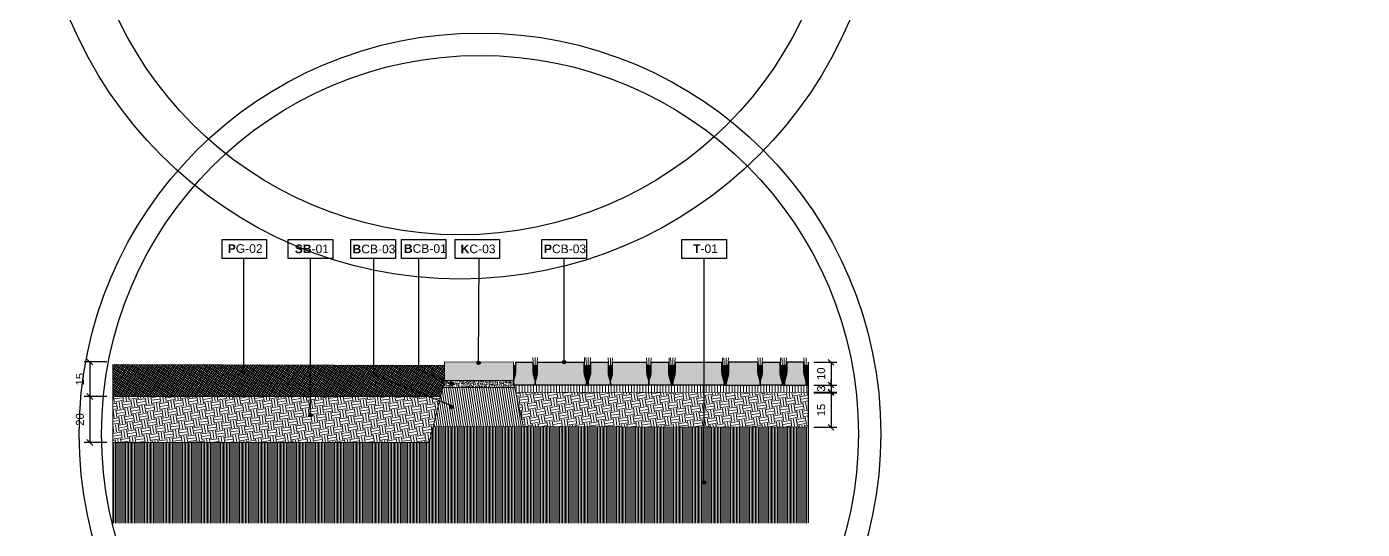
# Model space of a CAD drawing. Header units: metres. Extents: x -325 to 301, y -147 to 149.
# Drawn here: x 35.89 to 41.7, y 79.62 to 81.8 of the extents above; entities that cross this region are included whole.
import ezdxf

# ---------------------------------------------------------------- set-up
doc = ezdxf.new("R2010")
doc.units = ezdxf.units.M
doc.layers.get('Defpoints').update_dxf_attribs({"lineweight": 13})
doc.layers.add('-aux', color=50, linetype='Continuous', plot=False)
doc.layers.add('-AUX_MON', color=3, linetype='Continuous', plot=False)
doc.layers.add('0-TX-1_25', color=7, linetype='Continuous', true_color=0x3f4f7f)
doc.layers.add('3-TR-paviment fort', color=7, linetype='Continuous', true_color=0xd1d1d1)
for name, color, linetype, lineweight, true_color in [('03-TR-Paviment_02_Sealed Gravel', 7, 'Continuous', 5, 0xd4be8c), ('03-TR-Paviment_05_Open Joint Precast Pavements', 7, 'Continuous', 5, 0xb3b3b3), ('3- TR terra vegetal', 7, 'Continuous', 0, 0xbea68e), ('3-TR sorra granitica', 7, 'Continuous', 0, 0xf2dac9), ('3-TR tot_u', 7, 'Continuous', 5, 0x787878)]:
    doc.layers.add(name, color=color, linetype=linetype, lineweight=lineweight, true_color=true_color)
for name, color, linetype, lineweight in [('1-CM', 7, 'Continuous', 0), ('1-L-GESPA', 64, 'Continuous', 0), ('2-L-secció', 1, 'Continuous', 0), ('3-TR Formigó', 252, 'Continuous', 0), ('3-TR Seleccionat', 44, 'Continuous', 0), ('3-TR Tot-u', 37, 'Continuous', 0)]:
    doc.layers.add(name, color=color, linetype=linetype, lineweight=lineweight)
for name, color, linetype in [('1-L- kodolé', 7, 'Continuous'), ('1-SECCIÓ', 1, 'Continuous'), ('A-KEYPLAN_HATCH', 7, 'Continuous'), ('A_TEXT_2', 7, 'Continuous')]:
    doc.layers.add(name, color=color, linetype=linetype)
doc.styles.get("Standard").update_dxf_attribs({"font": 'arial.ttf'})
doc.dimstyles.new('ISO-25', dxfattribs={"dimtxt": 0.1, "dimasz": 0.1, "dimexe": 0.1, "dimexo": 0.1, "dimgap": 0.1, "dimtad": 1, "dimdec": 0, "dimlfac": 100, "dimzin": 9, "dimtxsty": 'Standard', "dimblk": 'OBLIQUE', "dimcen": 0.1, "dimadec": 0, "dimazin": 0, "dimtfac": 1, "dimtdec": 0, "dimtmove": 0, "dimatfit": 3, "dimldrblk": 'OBLIQUE', "dimfxl": 1, "dimarcsym": 0})

# ---------------------------------------------------------------- blocks, each defined once
blk = doc.blocks.new('hatch keyplan 2')
at = {"layer": 'A-KEYPLAN_HATCH'}
blk.add_lwpolyline([(0, 0.00548), (0.01287, 0.00548), (0.01287, 0), (0, 0)], close=True, dxfattribs=at)
blk = doc.blocks.new('hatch keyplan')
at = {"layer": 'A-KEYPLAN_HATCH'}
blk.add_blockref('hatch keyplan 2', (1.43058, 0.85215), dxfattribs=at)
blk = doc.blocks.new('T-01')
at = {"layer": 'A-KEYPLAN_HATCH'}
blk.add_blockref('hatch keyplan', (-1.43058, -0.85215), dxfattribs=at)
at = {"layer": 'A_TEXT_2', "insert": (-0.0008, 0.00408), "char_height": 0.0025, "attachment_point": 1}
blk.add_mtext_dynamic_manual_height_columns('\\pi0.00405;{\\fArial|b1|i0|c0|p34;T}-01', width=0.0145619, gutter_width=0.015, heights=[0], dxfattribs=at)
blk = doc.blocks.new('PG02')
at = {"layer": 'A-KEYPLAN_HATCH'}
blk.add_blockref('hatch keyplan', (-1.42958, -0.85215), dxfattribs=at)
at = {"layer": 'A_TEXT_2', "insert": (0.0002, 0.00412), "char_height": 0.0025, "attachment_point": 1}
blk.add_mtext_dynamic_manual_height_columns('\\pi0.00245,t0.01245;{\\fArial|b1|i0|c0|p34;P}G-02', width=0.0145619, gutter_width=0.015, heights=[0], dxfattribs=at)
blk = doc.blocks.new('SB-01')
at = {"layer": 'A-KEYPLAN_HATCH'}
blk.add_blockref('hatch keyplan', (-1.43058, -0.85215), dxfattribs=at)
at = {"layer": 'A_TEXT_2', "insert": (-0.0008, 0.00403), "char_height": 0.0025, "attachment_point": 1}
blk.add_mtext_dynamic_manual_height_columns('\\pi0.00271;{\\fArial|b1|i0|c0|p34;SB}-01', width=0.0145619, gutter_width=0.015, heights=[0], dxfattribs=at)
blk = doc.blocks.new('B-CB03')
at = {"layer": 'A-KEYPLAN_HATCH'}
blk.add_blockref('hatch keyplan', (-1.43058, -0.85215), dxfattribs=at)
at = {"layer": 'A_TEXT_2', "insert": (-0.0008, 0.00398), "char_height": 0.0025, "attachment_point": 1}
blk.add_mtext_dynamic_manual_height_columns('\\pi0.00128;{\\fArial|b1|i0|c0|p34;B}CB-03', width=0.0145619, gutter_width=0.015, heights=[0], dxfattribs=at)
blk = doc.blocks.new('_Oblique')
at = {"color": 0, "lineweight": -2}
blk.add_line((-0.5, -0.5), (0.5, 0.5), dxfattribs=at)
blk = doc.blocks.new('*D1054')
at = {"layer": '0-TX-1_25', "color": 0, "lineweight": -2, "transparency": 16777216}
for p, q in [((39.3143, 80.2132), (39.4141, 80.2132)), ((39.3891, 80.2132), (39.3891, 80.0631)), ((39.314, 80.0631), (39.4141, 80.0631))]:
    blk.add_line(p, q, dxfattribs=at)
at = {"layer": 'Defpoints', "color": 0, "transparency": 16777216}
for p in [(39.2893, 80.2132), (39.289, 80.0631), (39.3891, 80.0631)]:
    blk.add_point(p, dxfattribs=at)
at = {"layer": '0-TX-1_25', "color": 0, "lineweight": -2, "transparency": 16777216, "xscale": 0.025, "yscale": 0.025, "zscale": 0.025}
for p, rotation in [((39.3891, 80.2132), 90), ((39.3891, 80.0631), 270)]:
    blk.add_blockref('_Oblique', p, dxfattribs=dict(at, rotation=rotation))
at = {"layer": '0-TX-1_25', "color": 0, "transparency": 16777216, "insert": (39.3462, 80.1381), "char_height": 0.035, "attachment_point": 5, "rotation": 90}
blk.add_mtext('15', dxfattribs=at)
blk = doc.blocks.new('*D1052')
at = {"layer": '0-TX-1_25', "color": 0, "lineweight": -2, "transparency": 16777216}
for p, q in [((36.2426, 80.3468), (36.1432, 80.3468)), ((36.1682, 80.3468), (36.1682, 80.1968)), ((36.2426, 80.1968), (36.1432, 80.1968))]:
    blk.add_line(p, q, dxfattribs=at)
at = {"layer": 'Defpoints', "color": 0, "transparency": 16777216}
for p in [(36.2676, 80.3468), (36.1682, 80.1968), (36.2676, 80.1968)]:
    blk.add_point(p, dxfattribs=at)
at = {"layer": '0-TX-1_25', "color": 0, "lineweight": -2, "transparency": 16777216, "xscale": 0.025, "yscale": 0.025, "zscale": 0.025}
for p, rotation in [((36.1682, 80.3468), 90), ((36.1682, 80.1968), 270)]:
    blk.add_blockref('_Oblique', p, dxfattribs=dict(at, rotation=rotation))
at = {"layer": '0-TX-1_25', "color": 0, "transparency": 16777216, "insert": (36.1253, 80.2718), "char_height": 0.035, "attachment_point": 5, "rotation": 90}
blk.add_mtext('15', dxfattribs=at)
blk = doc.blocks.new('*D1053')
at = {"layer": '0-TX-1_25', "color": 0, "lineweight": -2, "transparency": 16777216}
for p, q in [((36.2426, 80.1968), (36.1432, 80.1968)), ((36.1682, 80.1968), (36.1682, 79.9968)), ((36.2426, 79.9968), (36.1432, 79.9968))]:
    blk.add_line(p, q, dxfattribs=at)
at = {"layer": 'Defpoints', "color": 0, "transparency": 16777216}
for p in [(36.2676, 80.1968), (36.1682, 79.9968), (36.2676, 79.9968)]:
    blk.add_point(p, dxfattribs=at)
at = {"layer": '0-TX-1_25', "color": 0, "lineweight": -2, "transparency": 16777216, "xscale": 0.025, "yscale": 0.025, "zscale": 0.025}
for p, rotation in [((36.1682, 80.1968), 90), ((36.1682, 79.9968), 270)]:
    blk.add_blockref('_Oblique', p, dxfattribs=dict(at, rotation=rotation))
at = {"layer": '0-TX-1_25', "color": 0, "transparency": 16777216, "insert": (36.1253, 80.0968), "char_height": 0.035, "attachment_point": 5, "rotation": 90}
blk.add_mtext('20', dxfattribs=at)
blk = doc.blocks.new('B-CB01')
at = {"layer": 'A-KEYPLAN_HATCH'}
blk.add_blockref('hatch keyplan', (-1.43058, -0.85215), dxfattribs=at)
at = {"layer": 'A_TEXT_2', "insert": (-0.0008, 0.00411), "char_height": 0.0025, "attachment_point": 1}
blk.add_mtext_dynamic_manual_height_columns('\\pi0.00152;{\\fArial|b1|i0|c0|p34;B}CB-01', width=0.0145619, gutter_width=0.015, heights=[0], dxfattribs=at)
blk = doc.blocks.new('K02')
at = {"layer": 'A-KEYPLAN_HATCH'}
blk.add_blockref('hatch keyplan', (-1.43058, -0.85215), dxfattribs=at)
at = {"layer": 'A_TEXT_2', "insert": (-0.0008, 0.00402), "char_height": 0.0025, "attachment_point": 1}
blk.add_mtext_dynamic_manual_height_columns('\\pi0.00244;{\\fArial|b1|i0|c0|p34;K}C-03', width=0.0145619, gutter_width=0.015, heights=[0], dxfattribs=at)
blk = doc.blocks.new('POINT')
at = {"layer": '0-TX-1_25'}
h = blk.add_hatch(dxfattribs=at)
h.set_pattern_fill('ANGLE', color=256)
h.set_pattern_definition([(0, (-83.747, -12.726), (0, 6.985), [5.08, -1.905]), (90, (-83.747, -12.726), (-6.985, 4e-16), [5.08, -1.905])])
edge = h.paths.add_edge_path()
edge.add_arc((0, 0), 0.0075, 0, 360)
h = blk.add_hatch(color=256, dxfattribs=at)
h.dxf.hatch_style = 1
edge = h.paths.add_edge_path()
edge.add_arc((0, 0), 0.0075, 0, 360)
blk.add_circle((0, 0), 0.0075, dxfattribs=at)
blk = doc.blocks.new('PCB04')
at = {"layer": 'A-KEYPLAN_HATCH'}
blk.add_blockref('hatch keyplan', (-1.42958, -0.85215), dxfattribs=at)
at = {"layer": 'A_TEXT_2', "insert": (0.0002, 0.00403), "char_height": 0.0025, "attachment_point": 1}
blk.add_mtext_dynamic_manual_height_columns('\\pi0.00137;{\\fArial|b1|i0|c0|p34;P}CB-03', width=0.0145619, gutter_width=0.015, heights=[0], dxfattribs=at)
blk = doc.blocks.new('*D1055')
at = {"layer": '0-TX-1_25', "color": 0, "lineweight": -2, "transparency": 16777216}
for p, q in [((39.3143, 80.3453), (39.4142, 80.3453)), ((39.3892, 80.3453), (39.3892, 80.2462)), ((39.3143, 80.2462), (39.4142, 80.2462))]:
    blk.add_line(p, q, dxfattribs=at)
at = {"layer": 'Defpoints', "color": 0, "transparency": 16777216}
for p in [(39.2893, 80.3453), (39.2893, 80.2462), (39.3892, 80.2462)]:
    blk.add_point(p, dxfattribs=at)
at = {"layer": '0-TX-1_25', "color": 0, "lineweight": -2, "transparency": 16777216, "xscale": 0.025, "yscale": 0.025, "zscale": 0.025}
for p, rotation in [((39.3892, 80.3453), 90), ((39.3892, 80.2462), 270)]:
    blk.add_blockref('_Oblique', p, dxfattribs=dict(at, rotation=rotation))
at = {"layer": '0-TX-1_25', "color": 0, "transparency": 16777216, "insert": (39.3464, 80.2957), "char_height": 0.035, "attachment_point": 5, "rotation": 90}
blk.add_mtext('10', dxfattribs=at)
blk = doc.blocks.new('*D1056')
at = {"layer": '0-TX-1_25', "color": 0, "lineweight": -2, "transparency": 16777216}
for p, q in [((39.3892, 80.2462), (39.3892, 80.2712)), ((39.3143, 80.2462), (39.4142, 80.2462)), ((39.3143, 80.2161), (39.4142, 80.2161)), ((39.3892, 80.2462), (39.3892, 80.2161)), ((39.3892, 80.2161), (39.3892, 80.1911))]:
    blk.add_line(p, q, dxfattribs=at)
at = {"layer": 'Defpoints', "color": 0, "transparency": 16777216}
for p in [(39.2893, 80.2462), (39.2893, 80.2161), (39.3892, 80.2161)]:
    blk.add_point(p, dxfattribs=at)
at = {"layer": '0-TX-1_25', "color": 0, "lineweight": -2, "transparency": 16777216, "xscale": 0.025, "yscale": 0.025, "zscale": 0.025}
for p, rotation in [((39.3892, 80.2462), 270), ((39.3892, 80.2161), 90)]:
    blk.add_blockref('_Oblique', p, dxfattribs=dict(at, rotation=rotation))
at = {"layer": '0-TX-1_25', "color": 0, "transparency": 16777216, "insert": (39.3464, 80.2312), "char_height": 0.035, "attachment_point": 5, "rotation": 90}
blk.add_mtext('3', dxfattribs=at)

msp = doc.modelspace()

# ---------------------------------------------------------------- hatches: boundary and pattern name
at = {"layer": '03-TR-Paviment_02_Sealed Gravel'}
h = msp.add_hatch(dxfattribs=at)
h.set_pattern_fill('_USER', color=256, scale=0.008, angle=234.17524, style=0, double=1, pattern_type=0)
h.set_pattern_definition([(234.17524389634, (419510.542371, 4594392.16108), (0.006486487979183, -0.004682464489553), []), (324.17524389634, (419510.542371, 4594392.16108), (0.004682464489553, 0.006486487979183), [])])
h.paths.add_polyline_path([(37.6918, 80.1968), (37.709, 80.2668), (37.7088, 80.3316), (36.2676, 80.3352), (36.2676, 80.1968)])
at = {"layer": '03-TR-Paviment_05_Open Joint Precast Pavements'}
h = msp.add_hatch(color=256, dxfattribs=at)
h.dxf.hatch_style = 1
edge = h.paths.add_edge_path()
edge.add_line((38.009, 80.2464), (38.009, 80.2546))
edge.add_arc((38.0574, 80.2546), 0.0484, 163.98648, 179.9855, ccw=False)
edge.add_line((38.0109, 80.268), (38.0168, 80.2887))
edge.add_arc((37.9619, 80.3045), 0.0571, 343.98649, 359.9855)
edge.add_line((38.019, 80.3044), (38.019, 80.3456))
edge.add_line((38.019, 80.3456), (38.0198, 80.3456))
edge.add_line((38.0198, 80.3456), (38.0198, 80.3464))
edge.add_line((38.0198, 80.3464), (38.0931, 80.3464))
edge.add_line((38.0931, 80.3464), (38.0931, 80.3456))
edge.add_line((38.0931, 80.3456), (38.0939, 80.3456))
edge.add_line((38.0939, 80.3456), (38.0939, 80.3044))
edge.add_arc((38.1511, 80.3044), 0.0571, 179.9855, 195.98452)
edge.add_line((38.0961, 80.2887), (38.1021, 80.2679))
edge.add_arc((38.0555, 80.2546), 0.0484, -0.0145, 15.98452, ccw=False)
edge.add_line((38.1039, 80.2546), (38.1039, 80.2464))
edge.add_line((38.1039, 80.2464), (38.009, 80.2464))
h = msp.add_hatch(color=256, dxfattribs=at)
h.dxf.hatch_style = 1
edge = h.paths.add_edge_path()
edge.add_line((38.1039, 80.2464), (38.1039, 80.2546))
edge.add_arc((38.1524, 80.2546), 0.0484, 163.98648, 179.9855, ccw=False)
edge.add_line((38.1058, 80.2679), (38.1118, 80.2887))
edge.add_arc((38.0568, 80.3044), 0.0571, 343.98649, 359.98551)
edge.add_line((38.114, 80.3044), (38.114, 80.3456))
edge.add_line((38.114, 80.3456), (38.1148, 80.3456))
edge.add_line((38.1148, 80.3456), (38.1148, 80.3464))
edge.add_line((38.1148, 80.3464), (38.3144, 80.3463))
edge.add_line((38.3144, 80.3463), (38.3144, 80.3455))
edge.add_line((38.3144, 80.3455), (38.3152, 80.3455))
edge.add_line((38.3152, 80.3455), (38.3152, 80.3044))
edge.add_arc((38.3723, 80.3044), 0.0571, 179.9855, 195.98452)
edge.add_line((38.3174, 80.2886), (38.3233, 80.2679))
edge.add_arc((38.2768, 80.2545), 0.0484, -0.0145, 15.98452, ccw=False)
edge.add_line((38.3252, 80.2545), (38.3252, 80.2463))
edge.add_line((38.3252, 80.2463), (38.1039, 80.2464))
h = msp.add_hatch(color=256, dxfattribs=at)
h.dxf.hatch_style = 1
edge = h.paths.add_edge_path()
edge.add_line((38.3352, 80.2463), (38.3352, 80.2545))
edge.add_arc((38.3836, 80.2545), 0.0484, 163.98648, 179.9855, ccw=False)
edge.add_line((38.3371, 80.2679), (38.343, 80.2886))
edge.add_arc((38.2881, 80.3044), 0.0571, 343.98649, 359.9855)
edge.add_line((38.3452, 80.3044), (38.3452, 80.3455))
edge.add_line((38.3452, 80.3455), (38.346, 80.3455))
edge.add_line((38.346, 80.3455), (38.346, 80.3463))
edge.add_line((38.346, 80.3463), (38.4193, 80.3463))
edge.add_line((38.4193, 80.3463), (38.4193, 80.3455))
edge.add_line((38.4193, 80.3455), (38.4201, 80.3455))
edge.add_line((38.4201, 80.3455), (38.4201, 80.3043))
edge.add_arc((38.4773, 80.3043), 0.0571, 179.9855, 195.98452)
edge.add_line((38.4223, 80.2886), (38.4283, 80.2679))
edge.add_arc((38.3817, 80.2545), 0.0484, -0.0145, 15.98452, ccw=False)
edge.add_line((38.4301, 80.2545), (38.4301, 80.2463))
edge.add_line((38.4301, 80.2463), (38.3352, 80.2463))
h = msp.add_hatch(color=256, dxfattribs=at)
h.dxf.hatch_style = 1
edge = h.paths.add_edge_path()
edge.add_line((38.4301, 80.2463), (38.4301, 80.2545))
edge.add_arc((38.4786, 80.2545), 0.0484, 163.98649, 179.98551, ccw=False)
edge.add_line((38.432, 80.2679), (38.438, 80.2886))
edge.add_arc((38.383, 80.3044), 0.0571, 343.98648, 359.9855)
edge.add_line((38.4402, 80.3043), (38.4402, 80.3455))
edge.add_line((38.4402, 80.3455), (38.441, 80.3455))
edge.add_line((38.441, 80.3455), (38.441, 80.3463))
edge.add_line((38.441, 80.3463), (38.5868, 80.3463))
edge.add_line((38.5868, 80.3463), (38.5868, 80.3454))
edge.add_line((38.5868, 80.3454), (38.5876, 80.3454))
edge.add_line((38.5876, 80.3454), (38.5876, 80.3043))
edge.add_arc((38.6448, 80.3043), 0.0571, 179.9855, 195.98452)
edge.add_line((38.5898, 80.2886), (38.5958, 80.2678))
edge.add_arc((38.5492, 80.2545), 0.0484, -0.0145, 15.98452, ccw=False)
edge.add_line((38.5976, 80.2545), (38.5976, 80.2463))
edge.add_line((38.5976, 80.2463), (38.4301, 80.2463))
h = msp.add_hatch(color=256, dxfattribs=at)
h.dxf.hatch_style = 1
edge = h.paths.add_edge_path()
edge.add_line((38.5976, 80.2463), (38.5976, 80.2545))
edge.add_arc((38.646, 80.2545), 0.0484, 163.98648, 179.9855, ccw=False)
edge.add_line((38.5995, 80.2678), (38.6055, 80.2886))
edge.add_arc((38.5505, 80.3043), 0.0571, 343.98649, 359.9855)
edge.add_line((38.6077, 80.3043), (38.6077, 80.3454))
edge.add_line((38.6077, 80.3454), (38.6085, 80.3454))
edge.add_line((38.6085, 80.3454), (38.6085, 80.3463))
edge.add_line((38.6085, 80.3463), (38.6818, 80.3463))
edge.add_line((38.6818, 80.3463), (38.6818, 80.3454))
edge.add_line((38.6818, 80.3454), (38.6826, 80.3454))
edge.add_line((38.6826, 80.3454), (38.6826, 80.3043))
edge.add_arc((38.7397, 80.3043), 0.0571, 179.9855, 195.98452)
edge.add_line((38.6848, 80.2885), (38.6907, 80.2678))
edge.add_arc((38.6442, 80.2545), 0.0484, -0.0145, 15.98452, ccw=False)
edge.add_line((38.6926, 80.2544), (38.6926, 80.2462))
edge.add_line((38.6926, 80.2462), (38.5976, 80.2463))
h = msp.add_hatch(color=256, dxfattribs=at)
h.dxf.hatch_style = 1
edge = h.paths.add_edge_path()
edge.add_line((38.7026, 80.2462), (38.7026, 80.2544))
edge.add_arc((38.751, 80.2544), 0.0484, 163.98648, 179.9855, ccw=False)
edge.add_line((38.7045, 80.2678), (38.7104, 80.2885))
edge.add_arc((38.6555, 80.3043), 0.0571, 343.98648, 359.9855)
edge.add_line((38.7126, 80.3043), (38.7127, 80.3454))
edge.add_line((38.7127, 80.3454), (38.7134, 80.3454))
edge.add_line((38.7134, 80.3454), (38.7134, 80.3462))
edge.add_line((38.7134, 80.3462), (38.913, 80.3462))
edge.add_line((38.913, 80.3462), (38.913, 80.3453))
edge.add_line((38.913, 80.3453), (38.9138, 80.3453))
edge.add_line((38.9138, 80.3453), (38.9138, 80.3042))
edge.add_arc((38.971, 80.3042), 0.0571, 179.9855, 195.98452)
edge.add_line((38.916, 80.2885), (38.922, 80.2677))
edge.add_arc((38.8754, 80.2544), 0.0484, -0.0145, 15.98452, ccw=False)
edge.add_line((38.9238, 80.2544), (38.9238, 80.2462))
edge.add_line((38.9238, 80.2462), (38.7026, 80.2462))
h = msp.add_hatch(color=256, dxfattribs=at)
h.dxf.hatch_style = 1
edge = h.paths.add_edge_path()
edge.add_line((39.0814, 80.2461), (39.0814, 80.2543))
edge.add_arc((39.033, 80.2544), 0.0484, 359.98551, 375.98453)
edge.add_line((39.0795, 80.2677), (39.0736, 80.2884))
edge.add_arc((39.1285, 80.3042), 0.0571, 179.9855, 195.98452, ccw=False)
edge.add_line((39.0714, 80.3042), (39.0714, 80.3453))
edge.add_line((39.0714, 80.3453), (39.0706, 80.3453))
edge.add_line((39.0706, 80.3453), (39.0706, 80.3462))
edge.add_line((39.0706, 80.3462), (38.9448, 80.3462))
edge.add_line((38.9448, 80.3462), (38.9448, 80.3453))
edge.add_line((38.9448, 80.3453), (38.944, 80.3453))
edge.add_line((38.944, 80.3453), (38.9439, 80.3042))
edge.add_arc((38.8868, 80.3042), 0.0571, 343.98648, 359.9855, ccw=False)
edge.add_line((38.9417, 80.2885), (38.9358, 80.2677))
edge.add_arc((38.9823, 80.2544), 0.0484, 163.98648, 179.9855)
edge.add_line((38.9339, 80.2544), (38.9339, 80.2462))
edge.add_line((38.9339, 80.2462), (39.0814, 80.2461))
h = msp.add_hatch(color=256, dxfattribs=at)
h.dxf.hatch_style = 1
edge = h.paths.add_edge_path()
edge.add_line((39.0814, 80.2461), (39.0814, 80.2543))
edge.add_arc((39.1298, 80.2543), 0.0484, 163.98648, 179.9855, ccw=False)
edge.add_line((39.0833, 80.2677), (39.0892, 80.2884))
edge.add_arc((39.0343, 80.3042), 0.0571, 343.98648, 359.9855)
edge.add_line((39.0914, 80.3042), (39.0914, 80.3453))
edge.add_line((39.0914, 80.3453), (39.0922, 80.3453))
edge.add_line((39.0922, 80.3453), (39.0922, 80.3461))
edge.add_line((39.0922, 80.3461), (39.1655, 80.3461))
edge.add_line((39.1655, 80.3461), (39.1655, 80.3453))
edge.add_line((39.1655, 80.3453), (39.1663, 80.3453))
edge.add_line((39.1663, 80.3453), (39.1663, 80.3042))
edge.add_arc((39.2235, 80.3041), 0.0571, 179.9855, 195.98452)
edge.add_line((39.1685, 80.2884), (39.1745, 80.2677))
edge.add_arc((39.1279, 80.2543), 0.0484, -0.0145, 15.98452, ccw=False)
edge.add_line((39.1764, 80.2543), (39.1764, 80.2461))
edge.add_line((39.1764, 80.2461), (39.0814, 80.2461))
h = msp.add_hatch(color=256, dxfattribs=at)
h.dxf.hatch_style = 1
edge = h.paths.add_edge_path()
edge.add_line((39.2813, 80.2461), (39.2813, 80.2543))
edge.add_arc((39.2329, 80.2543), 0.0484, 359.9855, 375.98452)
edge.add_line((39.2794, 80.2676), (39.2735, 80.2884))
edge.add_arc((39.3284, 80.3041), 0.0571, 179.9855, 195.98452, ccw=False)
edge.add_line((39.2713, 80.3041), (39.2713, 80.3453))
edge.add_line((39.2713, 80.3453), (39.2705, 80.3453))
edge.add_line((39.2705, 80.3453), (39.2705, 80.3461))
edge.add_line((39.2705, 80.3461), (39.1972, 80.3461))
edge.add_line((39.1972, 80.3461), (39.1972, 80.3453))
edge.add_line((39.1972, 80.3453), (39.1964, 80.3453))
edge.add_line((39.1964, 80.3453), (39.1964, 80.3042))
edge.add_arc((39.1393, 80.3042), 0.0571, 343.98648, 359.9855, ccw=False)
edge.add_line((39.1942, 80.2884), (39.1882, 80.2677))
edge.add_arc((39.2348, 80.2543), 0.0484, 163.98649, 179.98551)
edge.add_line((39.1864, 80.2543), (39.1864, 80.2461))
edge.add_line((39.1864, 80.2461), (39.2813, 80.2461))
at = {"layer": '3- TR terra vegetal'}
h = msp.add_hatch(dxfattribs=at)
h.set_pattern_fill('_USER', color=256, scale=0.0025, angle=-35.64647, style=0, pattern_type=0)
h.set_pattern_definition([(2e-08, (47.5014693, 74.0964214), (-9e-13, 0.0025), [])])
edge = h.paths.add_edge_path()
edge.add_line((38.009, 80.2464), (38.009, 80.2546))
edge.add_arc((38.0574, 80.2546), 0.0484, 164.00099, 180, ccw=False)
edge.add_line((38.0108, 80.268), (38.0168, 80.2887))
edge.add_arc((37.9619, 80.3045), 0.0571, 344.00098, 360)
edge.add_line((38.019, 80.3045), (38.019, 80.33))
edge.add_line((38.019, 80.33), (38.009, 80.33))
edge.add_line((38.009, 80.33), (38.0088, 80.3045))
edge.add_line((38.0088, 80.3045), (38.009, 80.2546))
edge.add_line((38.009, 80.2546), (38.009, 80.2464))
h = msp.add_hatch(dxfattribs=at)
h.set_pattern_fill('_USER', color=256, scale=0.0025, angle=-35.64647, style=0, pattern_type=0)
h.set_pattern_definition([(2e-08, (47.5964576, 74.0963966), (-9e-13, 0.0025), [])])
edge = h.paths.add_edge_path()
edge.add_line((38.104, 80.2464), (38.104, 80.2546))
edge.add_arc((38.1524, 80.2546), 0.0484, 164.00099, 180, ccw=False)
edge.add_line((38.1058, 80.2679), (38.1118, 80.2887))
edge.add_arc((38.0569, 80.3044), 0.0571, 344.00098, 360)
edge.add_line((38.114, 80.3044), (38.114, 80.33))
edge.add_line((38.114, 80.33), (38.0939, 80.33))
edge.add_line((38.0939, 80.33), (38.0939, 80.3044))
edge.add_arc((38.1511, 80.3044), 0.0571, 180, 195.99902)
edge.add_line((38.0961, 80.2887), (38.1021, 80.2679))
edge.add_arc((38.0555, 80.2546), 0.0484, 0, 15.99902, ccw=False)
edge.add_line((38.104, 80.2546), (38.104, 80.2464))
h = msp.add_hatch(dxfattribs=at)
h.set_pattern_fill('_USER', color=256, scale=0.0025, angle=-35.64647, style=0, pattern_type=0)
h.set_pattern_definition([(2e-08, (48.2064932, 74.0963406), (-9e-13, 0.0025), [])])
edge = h.paths.add_edge_path()
edge.add_line((38.3252, 80.2463), (38.3352, 80.2463))
edge.add_line((38.3352, 80.2463), (38.3352, 80.2545))
edge.add_arc((38.3836, 80.2545), 0.0484, 164.00098, 180, ccw=False)
edge.add_line((38.3371, 80.2679), (38.343, 80.2886))
edge.add_arc((38.2881, 80.3044), 0.0571, 344.00098, 360)
edge.add_line((38.3452, 80.3044), (38.3452, 80.3299))
edge.add_line((38.3452, 80.3299), (38.3152, 80.3299))
edge.add_line((38.3152, 80.3299), (38.3152, 80.3044))
edge.add_arc((38.3723, 80.3044), 0.0571, 180, 195.99902)
edge.add_line((38.3174, 80.2886), (38.3233, 80.2679))
edge.add_arc((38.2768, 80.2545), 0.0484, 0, 15.99902, ccw=False)
edge.add_line((38.3252, 80.2545), (38.3252, 80.2463))
edge.add_line((38.3252, 80.2463), (38.3352, 80.2463))
h = msp.add_hatch(dxfattribs=at)
h.set_pattern_fill('_USER', color=256, scale=0.0025, angle=-35.64647, style=0, pattern_type=0)
h.set_pattern_definition([(2e-08, (47.9226575, 74.096314), (-9e-13, 0.0025), [])])
edge = h.paths.add_edge_path()
edge.add_line((38.4302, 80.2463), (38.4302, 80.2545))
edge.add_arc((38.4786, 80.2545), 0.0484, 164.00099, 180, ccw=False)
edge.add_line((38.432, 80.2679), (38.438, 80.2886))
edge.add_arc((38.3831, 80.3043), 0.0571, 344.00098, 360)
edge.add_line((38.4402, 80.3043), (38.4402, 80.3299))
edge.add_line((38.4402, 80.3299), (38.4201, 80.3299))
edge.add_line((38.4201, 80.3299), (38.4201, 80.3043))
edge.add_arc((38.4773, 80.3043), 0.0571, 180, 195.99902)
edge.add_line((38.4223, 80.2886), (38.4283, 80.2679))
edge.add_arc((38.3817, 80.2545), 0.0484, 0, 15.99902, ccw=False)
edge.add_line((38.4302, 80.2545), (38.4302, 80.2463))
h = msp.add_hatch(dxfattribs=at)
h.set_pattern_fill('_USER', color=256, scale=0.0025, angle=-35.64647, style=0, pattern_type=0)
h.set_pattern_definition([(2e-08, (48.0901486, 74.0962717), (-9e-13, 0.0025), [])])
edge = h.paths.add_edge_path()
edge.add_line((38.5977, 80.2463), (38.5977, 80.2545))
edge.add_arc((38.6461, 80.2545), 0.0484, 164.00099, 180, ccw=False)
edge.add_line((38.5995, 80.2678), (38.6055, 80.2886))
edge.add_arc((38.5505, 80.3043), 0.0571, 344.00098, 360)
edge.add_line((38.6077, 80.3043), (38.6077, 80.3299))
edge.add_line((38.6077, 80.3299), (38.5876, 80.3299))
edge.add_line((38.5876, 80.3299), (38.5876, 80.3043))
edge.add_arc((38.6448, 80.3043), 0.0571, 180, 195.99902)
edge.add_line((38.5898, 80.2886), (38.5958, 80.2678))
edge.add_arc((38.5492, 80.2545), 0.0484, 0, 15.99902, ccw=False)
edge.add_line((38.5977, 80.2545), (38.5977, 80.2463))
h = msp.add_hatch(dxfattribs=at)
h.set_pattern_fill('_USER', color=256, scale=0.0025, angle=-35.64647, style=0, pattern_type=0)
h.set_pattern_definition([(2e-08, (48.5739105, 74.0962477), (-9e-13, 0.0025), [])])
edge = h.paths.add_edge_path()
edge.add_line((38.6926, 80.2462), (38.7026, 80.2462))
edge.add_line((38.7026, 80.2462), (38.7026, 80.2544))
edge.add_arc((38.751, 80.2544), 0.0484, 164.00098, 180, ccw=False)
edge.add_line((38.7045, 80.2678), (38.7104, 80.2885))
edge.add_arc((38.6555, 80.3043), 0.0571, 344.00098, 360)
edge.add_line((38.7127, 80.3043), (38.7127, 80.3298))
edge.add_line((38.7127, 80.3298), (38.6826, 80.3298))
edge.add_line((38.6826, 80.3298), (38.6826, 80.3043))
edge.add_arc((38.7397, 80.3043), 0.0571, 180, 195.99902)
edge.add_line((38.6848, 80.2885), (38.6907, 80.2678))
edge.add_arc((38.6442, 80.2544), 0.0484, 0, 15.99902, ccw=False)
edge.add_line((38.6926, 80.2544), (38.6926, 80.2462))
edge.add_line((38.6926, 80.2462), (38.7026, 80.2462))
h = msp.add_hatch(dxfattribs=at)
h.set_pattern_fill('_USER', color=256, scale=0.0025, angle=-35.64647, style=0, pattern_type=0)
h.set_pattern_definition([(2e-08, (48.8051472, 74.0961892), (-9e-13, 0.0025), [])])
edge = h.paths.add_edge_path()
edge.add_line((38.9239, 80.2462), (38.9339, 80.2462))
edge.add_line((38.9339, 80.2462), (38.9339, 80.2544))
edge.add_arc((38.9823, 80.2544), 0.0484, 164.00098, 180, ccw=False)
edge.add_line((38.9357, 80.2677), (38.9417, 80.2885))
edge.add_arc((38.8867, 80.3042), 0.0571, 344.00098, 360)
edge.add_line((38.9439, 80.3042), (38.9439, 80.3298))
edge.add_line((38.9439, 80.3298), (38.9138, 80.3298))
edge.add_line((38.9138, 80.3298), (38.9138, 80.3042))
edge.add_arc((38.971, 80.3042), 0.0571, 180, 195.99902)
edge.add_line((38.916, 80.2885), (38.922, 80.2677))
edge.add_arc((38.8754, 80.2544), 0.0484, 0, 15.99902, ccw=False)
edge.add_line((38.9239, 80.2544), (38.9239, 80.2462))
edge.add_line((38.9239, 80.2462), (38.9339, 80.2462))
h = msp.add_hatch(dxfattribs=at)
h.set_pattern_fill('_USER', color=256, scale=0.0025, angle=-35.64647, style=0, pattern_type=0)
h.set_pattern_definition([(2e-08, (48.5739105, 74.0961493), (-9e-13, 0.0025), [])])
edge = h.paths.add_edge_path()
edge.add_line((39.0814, 80.2461), (39.0814, 80.2543))
edge.add_arc((39.1298, 80.2543), 0.0484, 164.00099, 180, ccw=False)
edge.add_line((39.0833, 80.2677), (39.0892, 80.2884))
edge.add_arc((39.0343, 80.3042), 0.0571, 344.00098, 360)
edge.add_line((39.0914, 80.3042), (39.0914, 80.3297))
edge.add_line((39.0914, 80.3297), (39.0714, 80.3297))
edge.add_line((39.0714, 80.3297), (39.0714, 80.3042))
edge.add_arc((39.1285, 80.3042), 0.0571, 180, 195.99902)
edge.add_line((39.0736, 80.2884), (39.0795, 80.2677))
edge.add_arc((39.033, 80.2543), 0.0484, 0, 15.99902, ccw=False)
edge.add_line((39.0814, 80.2543), (39.0814, 80.2461))
h = msp.add_hatch(dxfattribs=at)
h.set_pattern_fill('_USER', color=256, scale=0.0025, angle=-35.64647, style=0, pattern_type=0)
h.set_pattern_definition([(2e-08, (49.0576723, 74.0961253), (-9e-13, 0.0025), [])])
edge = h.paths.add_edge_path()
edge.add_line((39.1764, 80.2461), (39.1864, 80.2461))
edge.add_line((39.1864, 80.2461), (39.1864, 80.2543))
edge.add_arc((39.2348, 80.2543), 0.0484, 164.00098, 180, ccw=False)
edge.add_line((39.1883, 80.2677), (39.1942, 80.2884))
edge.add_arc((39.1393, 80.3042), 0.0571, 344.00098, 360)
edge.add_line((39.1964, 80.3042), (39.1964, 80.3297))
edge.add_line((39.1964, 80.3297), (39.1663, 80.3297))
edge.add_line((39.1663, 80.3297), (39.1663, 80.3042))
edge.add_arc((39.2235, 80.3042), 0.0571, 180, 195.99902)
edge.add_line((39.1686, 80.2884), (39.1745, 80.2677))
edge.add_arc((39.128, 80.2543), 0.0484, 0, 15.99902, ccw=False)
edge.add_line((39.1764, 80.2543), (39.1764, 80.2461))
edge.add_line((39.1764, 80.2461), (39.1864, 80.2461))
h = msp.add_hatch(dxfattribs=at)
h.set_pattern_fill('_USER', color=256, scale=0.0025, angle=-35.64647, style=0, pattern_type=0)
h.set_pattern_definition([(2e-08, (48.7738366, 74.0960987), (-9e-13, 0.0025), [])])
edge = h.paths.add_edge_path()
edge.add_line((39.2813, 80.2461), (39.2813, 80.2543))
edge.add_line((39.2813, 80.2543), (39.2853, 80.2462))
edge.add_line((39.2853, 80.2462), (39.2893, 80.2462))
edge.add_line((39.2893, 80.2462), (39.2892, 80.2884))
edge.add_line((39.2892, 80.2884), (39.2893, 80.3041))
edge.add_line((39.2893, 80.3041), (39.2888, 80.3303))
edge.add_line((39.2888, 80.3303), (39.2713, 80.3297))
edge.add_line((39.2713, 80.3297), (39.2713, 80.3041))
edge.add_arc((39.3284, 80.3041), 0.0571, 180, 195.99902)
edge.add_line((39.2735, 80.2884), (39.2795, 80.2676))
edge.add_arc((39.2329, 80.2543), 0.0484, 0, 15.99902, ccw=False)
edge.add_line((39.2813, 80.2543), (39.2813, 80.2461))
at = {"layer": '3-TR Formigó'}
h = msp.add_hatch(dxfattribs=at)
h.set_pattern_fill('ANSI31', color=256, scale=0.003, angle=234.17524, style=0)
h.set_pattern_definition([(279.17524, (40.792949, 79.946562), (0.00940313, 0.001518806), [])])
h.paths.add_polyline_path([(38.0149, 80.2352), (37.7014, 80.2353), (37.6597, 80.0668), (38.0506, 80.0659)])
at = {"layer": '3-TR Seleccionat'}
h = msp.add_hatch(dxfattribs=at)
h.set_pattern_fill('ANSI31', color=256, scale=0.002, angle=225, style=0)
h.set_pattern_definition([(270, (-1.593222, -1.45), (0.00635, -9e-19), [])])
h.paths.add_polyline_path([(35.3802, 80.2555), (35.3804, 80.472), (34.2054, 80.4746), (34.1778, 80.6056), (32.3803, 80.6056), (32.3802, 80.2555)])
h.paths.add_polyline_path([(40.7635, 79.9316), (40.7642, 79.9306), (40.7642, 79.9311)])
h = msp.add_hatch(dxfattribs=at)
h.set_pattern_fill('ANSI31', color=256, scale=0.002, angle=225, style=0)
h.set_pattern_definition([(270, (2.294196, -2.058837), (0.00635, -9e-19), [])])
h.paths.add_polyline_path([(39.289, 79.6467), (39.2896, 80.0632), (37.6597, 80.0668), (37.6425, 79.9968), (36.2677, 79.9968), (36.2676, 79.6467)])
h.paths.add_polyline_path([(44.6509, 79.3227), (44.6516, 79.3218), (44.6516, 79.3222)])
at = {"layer": '3-TR sorra granitica'}
h = msp.add_hatch(dxfattribs=at)
h.set_pattern_fill('LINE', color=256, scale=0.1, angle=54.36802, style=0)
h.set_pattern_definition([(90.014497, (61.81875, 288.408169), (-0.0124999996, -3.1627e-06), [])])
h.paths.add_polyline_path([(38.0167, 80.2266), (38.0217, 80.2169), (38.0174, 80.2464)])
h.paths.add_polyline_path([(38.0195, 80.2169), (38.021, 80.2462), (39.2913, 80.2462), (39.2918, 80.2165)])
at = {"layer": '3-TR Tot-u'}
h = msp.add_hatch(dxfattribs=at)
h.set_pattern_fill('EARTH', color=256, scale=0.005, angle=-80.82476, style=0)
h.set_pattern_definition([(279.175244, (0, 2.3), (0.036406452, -0.026281081), [0.03175, -0.03175]), (279.175244, (0.011754, 2.3019), (0.036406452, -0.026281081), [0.03175, -0.03175]), (279.175244, (0.023508, 2.303797), (0.036406452, -0.026281081), [0.03175, -0.03175]), (9.175244, (0.02806, 2.300512), (0.026281081, 0.036406452), [0.03175, -0.03175]), (9.175244, (0.029957, 2.288758), (0.026281081, 0.036406452), [0.03175, -0.03175]), (9.175244, (0.031856, 2.277004), (0.026281081, 0.036406452), [0.03175, -0.03175])])
h.paths.add_polyline_path([(38.0193, 80.216), (39.2893, 80.2132), (39.2894, 80.0632), (38.0506, 80.0659)])
h = msp.add_hatch(dxfattribs=at)
h.set_pattern_fill('EARTH', color=256, scale=0.005, angle=-80.82476, style=0)
h.set_pattern_definition([(279.175244, (3.887418, -0.608837), (0.036406452, -0.026281081), [0.03175, -0.03175]), (279.175244, (3.899172, -0.60694), (0.036406452, -0.026281081), [0.03175, -0.03175]), (279.175244, (3.910926, -0.60504), (0.036406452, -0.026281081), [0.03175, -0.03175]), (9.175244, (3.915477, -0.608325), (0.026281081, 0.036406452), [0.03175, -0.03175]), (9.175244, (3.917375, -0.62008), (0.026281081, 0.036406452), [0.03175, -0.03175]), (9.175244, (3.919274, -0.631833), (0.026281081, 0.036406452), [0.03175, -0.03175])])
h.paths.add_polyline_path([(37.6425, 79.9968), (37.6918, 80.1968), (36.2676, 80.1968), (36.2676, 79.9968)])
at = {"layer": '3-TR tot_u'}
h = msp.add_hatch(dxfattribs=at)
h.set_pattern_fill('AR-CONC', color=256, scale=9e-05, angle=90.26641)
h.set_pattern_definition([(140.266414, (-45.729864, 57.439982), (0.0013582613, 0.0164031132), [0.0017145, -0.0188595]), (85.266414, (-45.729864, 57.439982), (-0.0171801815, -0.0032518273), [0.0013716, -0.0150876526]), (190.71786, (-45.72975, 57.441349), (-0.0158219194, 0.0131512858), [0.0014571008, -0.016028122]), (136.450614, (-45.734435, 57.43996), (0.003670327, 0.024414444), [0.00257175, -0.02828925]), (186.901972, (-45.73413, 57.441995), (-0.0223674596, 0.021262598), [0.002185652, -0.024042205]), (81.450565, (-45.734435, 57.43996), (-0.0223674596, 0.021262598), [0.002057397, -0.022631376]), (111.266414, (-45.733303, 57.442252), (0.0091403206, 0.0136879438), [0.0017145, -0.0188595]), (56.266414, (-45.733303, 57.442252), (-0.0166026007, 0.0054850432), [0.0013716, -0.0150876]), (161.71786, (-45.732541, 57.443392), (-0.0074622802, 0.019172987), [0.0014571008, -0.0160280944]), (127.766414, (-45.7298635, 57.4399816), (-0.00761116375, 0.0002425866), [0, -0.01490472, 0, -0.0153162, 0, -0.01514475]), (97.766414, (-45.7298635, 57.439982), (-0.009044117, 0.0059717809), [0, -0.00873252, 0, -0.01456182, 0, -0.00577215]), (57.766414, (-45.72984, 57.434884), (0.0004588393, 0.012205419), [0, -0.005715, 0, -0.0178308, 0, -0.0236601]), (47.766414, (-45.729829, 57.432598), (-0.0023503487, 0.0133208417), [0, -0.0074295, 0, -0.01184148, 0, -0.0168021])])
h.paths.add_polyline_path([(38.0149, 80.2352), (38.0088, 80.2665), (37.7088, 80.2665), (37.7014, 80.2353)])
at = {"layer": '3-TR-paviment fort'}
msp.add_hatch(color=256, dxfattribs=at).paths.add_polyline_path([(37.7088, 80.3468), (38.0088, 80.3462), (38.0088, 80.2662), (37.709, 80.2668)])

# ---------------------------------------------------------------- linework, layer by layer
at = {"layer": '-aux'}
for points in [[(38.009, 80.2464), (38.009, 80.2464), (38.009, 80.2546, -0.069923), (38.0108, 80.268), (38.0168, 80.2887, 0.069923), (38.019, 80.3045), (38.019, 80.33), (38.009, 80.33), (38.0088, 80.3045), (38.009, 80.2546), (38.009, 80.2464), (38.009, 80.2464)], [(38.104, 80.2464), (38.104, 80.2464), (38.104, 80.2546, -0.069923), (38.1058, 80.2679), (38.1118, 80.2887, 0.069923), (38.114, 80.3044), (38.114, 80.33), (38.0939, 80.33), (38.0939, 80.3044, 0.069923), (38.0961, 80.2887), (38.1021, 80.2679, -0.069923), (38.104, 80.2546), (38.104, 80.2464), (38.104, 80.2464)], [(38.3252, 80.2463), (38.3352, 80.2463), (38.3352, 80.2545, -0.069923), (38.3371, 80.2679), (38.343, 80.2886, 0.069923), (38.3452, 80.3044), (38.3452, 80.3299), (38.3152, 80.3299), (38.3152, 80.3044, 0.069923), (38.3174, 80.2886), (38.3233, 80.2679, -0.069923), (38.3252, 80.2545), (38.3252, 80.2463), (38.3352, 80.2463)], [(38.4302, 80.2463), (38.4302, 80.2463), (38.4302, 80.2545, -0.069923), (38.432, 80.2679), (38.438, 80.2886, 0.069923), (38.4402, 80.3043), (38.4402, 80.3299), (38.4201, 80.3299), (38.4201, 80.3043, 0.069923), (38.4223, 80.2886), (38.4283, 80.2679, -0.069923), (38.4302, 80.2545), (38.4302, 80.2463), (38.4302, 80.2463)], [(38.5977, 80.2463), (38.5977, 80.2463), (38.5977, 80.2545, -0.069923), (38.5995, 80.2678), (38.6055, 80.2886, 0.069923), (38.6077, 80.3043), (38.6077, 80.3299), (38.5876, 80.3299), (38.5876, 80.3043, 0.069923), (38.5898, 80.2886), (38.5958, 80.2678, -0.069923), (38.5977, 80.2545), (38.5977, 80.2463), (38.5977, 80.2463)], [(38.6926, 80.2462), (38.7026, 80.2462), (38.7026, 80.2544, -0.069923), (38.7045, 80.2678), (38.7104, 80.2885, 0.069923), (38.7127, 80.3043), (38.7127, 80.3298), (38.6826, 80.3298), (38.6826, 80.3043, 0.069923), (38.6848, 80.2885), (38.6907, 80.2678, -0.069923), (38.6926, 80.2544), (38.6926, 80.2462), (38.7026, 80.2462)], [(38.9239, 80.2462), (38.9339, 80.2462), (38.9339, 80.2544, -0.069923), (38.9357, 80.2677), (38.9417, 80.2885, 0.069923), (38.9439, 80.3042), (38.9439, 80.3298), (38.9138, 80.3298), (38.9138, 80.3042, 0.069923), (38.916, 80.2885), (38.922, 80.2677, -0.069923), (38.9239, 80.2544), (38.9239, 80.2462), (38.9339, 80.2462)], [(39.0814, 80.2461), (39.0814, 80.2461), (39.0814, 80.2543, -0.069923), (39.0833, 80.2677), (39.0892, 80.2884, 0.069923), (39.0914, 80.3042), (39.0914, 80.3297), (39.0714, 80.3297), (39.0714, 80.3042, 0.069923), (39.0736, 80.2884), (39.0795, 80.2677, -0.069923), (39.0814, 80.2543), (39.0814, 80.2461), (39.0814, 80.2461)], [(39.1764, 80.2461), (39.1864, 80.2461), (39.1864, 80.2543, -0.069923), (39.1883, 80.2677), (39.1942, 80.2884, 0.069923), (39.1964, 80.3042), (39.1964, 80.3297), (39.1663, 80.3297), (39.1663, 80.3042, 0.069923), (39.1686, 80.2884), (39.1745, 80.2677, -0.069923), (39.1764, 80.2543), (39.1764, 80.2461), (39.1864, 80.2461)], [(39.2813, 80.2461), (39.2813, 80.2461), (39.2813, 80.2543), (39.2853, 80.2462), (39.2893, 80.2462), (39.2892, 80.2884), (39.2893, 80.3041), (39.2888, 80.3303), (39.2713, 80.3297), (39.2713, 80.3041, 0.069923), (39.2735, 80.2884), (39.2795, 80.2676, -0.069923), (39.2813, 80.2543), (39.2813, 80.2461), (39.2813, 80.2461)]]:
    msp.add_lwpolyline(points, format="xyb", dxfattribs=at)
at = {"layer": '-AUX_MON'}
for centre, radius in [((37.7769, 82.5431), 1.8362), ((37.7769, 82.5431), 1.6443), ((37.8638, 80.0343), 1.7415), ((37.8638, 80.0343), 1.6443)]:
    msp.add_circle(centre, radius, dxfattribs=at)
at = {"layer": '0-TX-1_25'}
for points in [[(36.837, 80.3065), (36.837, 80.7965)], [(37.127, 80.1153), (37.127, 80.7965)], [(37.7379, 80.158), (37.4018, 80.2909), (37.4018, 80.7965)], [(37.7397, 80.2517), (37.5985, 80.3145), (37.5985, 80.7965)], [(37.8578, 80.3431), (37.8597, 80.7965)], [(38.2295, 80.3463), (38.2296, 80.7965)], [(38.8378, 79.8305), (38.8378, 80.7965)]]:
    msp.add_lwpolyline(points, dxfattribs=at)
at = {"layer": '1-CM'}
for points in [[(36.2676, 80.1968), (37.6918, 80.1968), (37.709, 80.2668), (37.7088, 80.3316), (36.2676, 80.3352)], [(37.709, 80.2667), (37.6425, 79.9968), (36.2676, 79.9968)], [(37.709, 80.2668), (38.0088, 80.2662)], [(38.0083, 80.2662), (38.0506, 80.0659)], [(38.0187, 80.2169), (38.0187, 80.2169), (38.0127, 80.2462), (39.2893, 80.2462), (39.2893, 80.2593), (39.2893, 80.2593)], [(38.0193, 80.216), (39.2893, 80.2132)], [(37.6597, 80.0668), (39.2893, 80.0631)]]:
    msp.add_lwpolyline(points, dxfattribs=at)
for points in [[(38.0088, 80.2662), (37.709, 80.2668), (37.7088, 80.3468), (38.0088, 80.3462)], [(38.0149, 80.2352), (38.0088, 80.2665), (37.7088, 80.2665), (37.7014, 80.2353)]]:
    msp.add_lwpolyline(points, close=True, dxfattribs=at)
at = {"layer": '1-L- kodolé'}
for points in [[(38.009, 80.2464), (38.009, 80.2546, -0.069923), (38.0109, 80.268), (38.0168, 80.2887, 0.069923), (38.019, 80.3044), (38.019, 80.3456), (38.0198, 80.3456), (38.0198, 80.3464), (38.0931, 80.3464), (38.0931, 80.3456), (38.0939, 80.3456), (38.0939, 80.3044, 0.069923), (38.0961, 80.2887), (38.1021, 80.2679, -0.069923), (38.1039, 80.2546), (38.1039, 80.2464)], [(38.1039, 80.2464), (38.1039, 80.2546, -0.069923), (38.1058, 80.2679), (38.1118, 80.2887, 0.069923), (38.114, 80.3044), (38.114, 80.3456), (38.1148, 80.3456), (38.1148, 80.3464), (38.3144, 80.3463), (38.3144, 80.3455), (38.3152, 80.3455), (38.3152, 80.3044, 0.069923), (38.3174, 80.2886), (38.3233, 80.2679, -0.069923), (38.3252, 80.2545), (38.3252, 80.2463)], [(38.3352, 80.2463), (38.3352, 80.2545, -0.069923), (38.3371, 80.2679), (38.343, 80.2886, 0.069923), (38.3452, 80.3044), (38.3452, 80.3455), (38.346, 80.3455), (38.346, 80.3463), (38.4193, 80.3463), (38.4193, 80.3455), (38.4201, 80.3455), (38.4201, 80.3043, 0.069923), (38.4223, 80.2886), (38.4283, 80.2679, -0.069923), (38.4301, 80.2545), (38.4301, 80.2463)], [(38.4301, 80.2463), (38.4301, 80.2545, -0.069923), (38.432, 80.2679), (38.438, 80.2886, 0.069923), (38.4402, 80.3043), (38.4402, 80.3455), (38.441, 80.3455), (38.441, 80.3463), (38.5868, 80.3463), (38.5868, 80.3454), (38.5876, 80.3454), (38.5876, 80.3043, 0.069923), (38.5898, 80.2886), (38.5958, 80.2678, -0.069923), (38.5976, 80.2545), (38.5976, 80.2463)], [(38.5976, 80.2463), (38.5976, 80.2545, -0.069923), (38.5995, 80.2678), (38.6055, 80.2886, 0.069923), (38.6077, 80.3043), (38.6077, 80.3454), (38.6085, 80.3454), (38.6085, 80.3463), (38.6818, 80.3463), (38.6818, 80.3454), (38.6826, 80.3454), (38.6826, 80.3043, 0.069923), (38.6848, 80.2885), (38.6907, 80.2678, -0.069923), (38.6926, 80.2544), (38.6926, 80.2462)], [(38.7026, 80.2462), (38.7026, 80.2544, -0.069923), (38.7045, 80.2678), (38.7104, 80.2885, 0.069923), (38.7126, 80.3043), (38.7127, 80.3454), (38.7134, 80.3454), (38.7134, 80.3462), (38.913, 80.3462), (38.913, 80.3453), (38.9138, 80.3453), (38.9138, 80.3042, 0.069923), (38.916, 80.2885), (38.922, 80.2677, -0.069923), (38.9238, 80.2544), (38.9238, 80.2462)], [(39.0814, 80.2461), (39.0814, 80.2543, 0.069923), (39.0795, 80.2677), (39.0736, 80.2884, -0.069923), (39.0714, 80.3042), (39.0714, 80.3453), (39.0706, 80.3453), (39.0706, 80.3462), (38.9448, 80.3462), (38.9448, 80.3453), (38.944, 80.3453), (38.9439, 80.3042, -0.069923), (38.9417, 80.2885), (38.9358, 80.2677, 0.069923), (38.9339, 80.2544), (38.9339, 80.2462)], [(39.0814, 80.2461), (39.0814, 80.2543, -0.069923), (39.0833, 80.2677), (39.0892, 80.2884, 0.069923), (39.0914, 80.3042), (39.0914, 80.3453), (39.0922, 80.3453), (39.0922, 80.3461), (39.1655, 80.3461), (39.1655, 80.3453), (39.1663, 80.3453), (39.1663, 80.3042, 0.069923), (39.1685, 80.2884), (39.1745, 80.2677, -0.069923), (39.1764, 80.2543), (39.1764, 80.2461)], [(39.2813, 80.2461), (39.2813, 80.2543, 0.069923), (39.2794, 80.2676), (39.2735, 80.2884, -0.069923), (39.2713, 80.3041), (39.2713, 80.3453), (39.2705, 80.3453), (39.2705, 80.3461), (39.1972, 80.3461), (39.1972, 80.3453), (39.1964, 80.3453), (39.1964, 80.3042, -0.069923), (39.1942, 80.2884), (39.1882, 80.2677, 0.069923), (39.1864, 80.2543), (39.1864, 80.2461)]]:
    msp.add_lwpolyline(points, format="xyb", close=True, dxfattribs=at)
at = {"layer": '1-L-GESPA'}
for points in [[(38.094, 80.3655), (38.099, 80.2956)], [(38.104, 80.3655), (38.104, 80.2956)], [(38.114, 80.3655), (38.109, 80.2956)], [(38.3183, 80.3655), (38.3183, 80.2956)], [(38.3243, 80.3655), (38.3293, 80.2956)], [(38.3343, 80.3655), (38.3343, 80.2956)], [(38.3443, 80.3655), (38.3393, 80.2956)], [(38.4202, 80.3654), (38.4252, 80.2955)], [(38.4302, 80.3654), (38.4302, 80.2955)], [(38.4402, 80.3654), (38.4352, 80.2955)], [(38.5877, 80.3654), (38.5927, 80.2955)], [(38.5977, 80.3654), (38.5977, 80.2955)], [(38.6077, 80.3654), (38.6027, 80.2955)], [(38.6857, 80.3654), (38.6857, 80.2955)], [(38.6917, 80.3654), (38.6967, 80.2955)], [(38.7017, 80.3654), (38.7017, 80.2955)], [(38.7117, 80.3654), (38.7067, 80.2955)], [(38.9169, 80.3653), (38.9169, 80.2954)], [(38.9229, 80.3653), (38.9279, 80.2954)], [(38.9329, 80.3653), (38.9329, 80.2954)], [(38.9429, 80.3653), (38.9379, 80.2954)], [(39.0714, 80.3653), (39.0764, 80.2953)], [(39.0814, 80.3653), (39.0814, 80.2953)], [(39.0914, 80.3653), (39.0864, 80.2953)], [(39.1695, 80.3653), (39.1695, 80.2954)], [(39.1755, 80.3653), (39.1805, 80.2954)], [(39.1855, 80.3653), (39.1855, 80.2954)], [(39.1955, 80.3653), (39.1905, 80.2954)], [(39.2713, 80.3652), (39.2763, 80.2953)], [(39.2813, 80.3652), (39.2813, 80.2953)]]:
    msp.add_lwpolyline(points, dxfattribs=at)
at = {"layer": '1-SECCIÓ'}
msp.add_lwpolyline([(39.2893, 80.3453), (39.2893, 79.6473)], dxfattribs=at)
at = {"layer": '2-L-secció'}
msp.add_line((36.2676, 80.3352), (36.2676, 79.6456), dxfattribs=at)

# ---------------------------------------------------------------- block references
at = {"color": 244, "true_color": 0x991b1e, "xscale": 14.99999999999007, "yscale": 14.99999999999007, "zscale": 14.99999999999007}
msp.add_blockref('K02', (37.7552, 80.7965), dxfattribs=at)
at = {"layer": '0-TX-1_25'}
for name, p, xscale, yscale, zscale in [('PG02', (36.7279, 80.7965), 15, 15, 15), ('SB-01', (37.0305, 80.7965), 15, 15, 15), ('B-CB03', (37.3028, 80.7965), 14.99999999999999, 14.99999999999999, 14.99999999999999), ('B-CB01', (37.5223, 80.7965), 15, 15, 15), ('T-01', (38.7412, 80.7965), 15, 15, 15)]:
    msp.add_blockref(name, p, dxfattribs=dict(at, xscale=xscale, yscale=yscale, zscale=zscale))
for p in [(37.8578, 80.3431), (38.2295, 80.3463), (36.837, 80.3065), (37.7397, 80.2517), (37.7396, 80.1507), (37.127, 80.1153), (38.8378, 79.823)]:
    msp.add_blockref('POINT', p, dxfattribs=at)
at = {"layer": 'A-KEYPLAN_HATCH', "xscale": 14.99999999999007, "yscale": 14.99999999999007, "zscale": 14.99999999999007}
msp.add_blockref('PCB04', (38.118, 80.7965), dxfattribs=at)

# ---------------------------------------------------------------- dimensions: what is measured, and where the dimension line sits
at = {"layer": '0-TX-1_25'}
for base, p1, p2, picture, middle in [((36.1682, 80.1968), (36.2676, 80.3468), (36.2676, 80.1968), '*D1052', (36.1253, 80.2718)), ((39.3892, 80.2462), (39.2893, 80.3453), (39.2893, 80.2462), '*D1055', (39.3464, 80.2957)), ((36.1682, 79.9968), (36.2676, 80.1968), (36.2676, 79.9968), '*D1053', (36.1253, 80.0968)), ((39.3891, 80.0631), (39.2893, 80.2132), (39.289, 80.0631), '*D1054', (39.3462, 80.1381))]:
    dim = msp.add_linear_dim(base=base, p1=p1, p2=p2, angle=90, dimstyle='ISO-25', override={"dimtxt": 0.035, "dimasz": 0.025, "dimexe": 0.025, "dimexo": 0.025, "dimgap": 0.025, "dimblk1": 'Oblique', "dimblk2": 'Oblique', "dimsah": 1, "dimfxl": 0.1, "dimfxlon": 1, "dimarcsym": 1}, dxfattribs=at)
    dim.commit()
    dim.dimension.update_dxf_attribs({"geometry": picture, "text_midpoint": middle})
dim = msp.add_linear_dim(base=(39.3892, 80.2161), p1=(39.2893, 80.2462), p2=(39.2893, 80.2161), angle=90, dimstyle='ISO-25', override={"dimtxt": 0.035, "dimasz": 0.025, "dimexe": 0.025, "dimexo": 0.025, "dimgap": 0.025, "dimblk1": 'Oblique', "dimblk2": 'Oblique', "dimsah": 1, "dimfxl": 0.1, "dimfxlon": 1, "dimarcsym": 1}, dxfattribs=at)
dim.commit()
dim.dimension.update_dxf_attribs({"geometry": '*D1056', "text_midpoint": (39.3892, 80.2312), "dimtype": 160})

doc.saveas('drawing.dxf')
